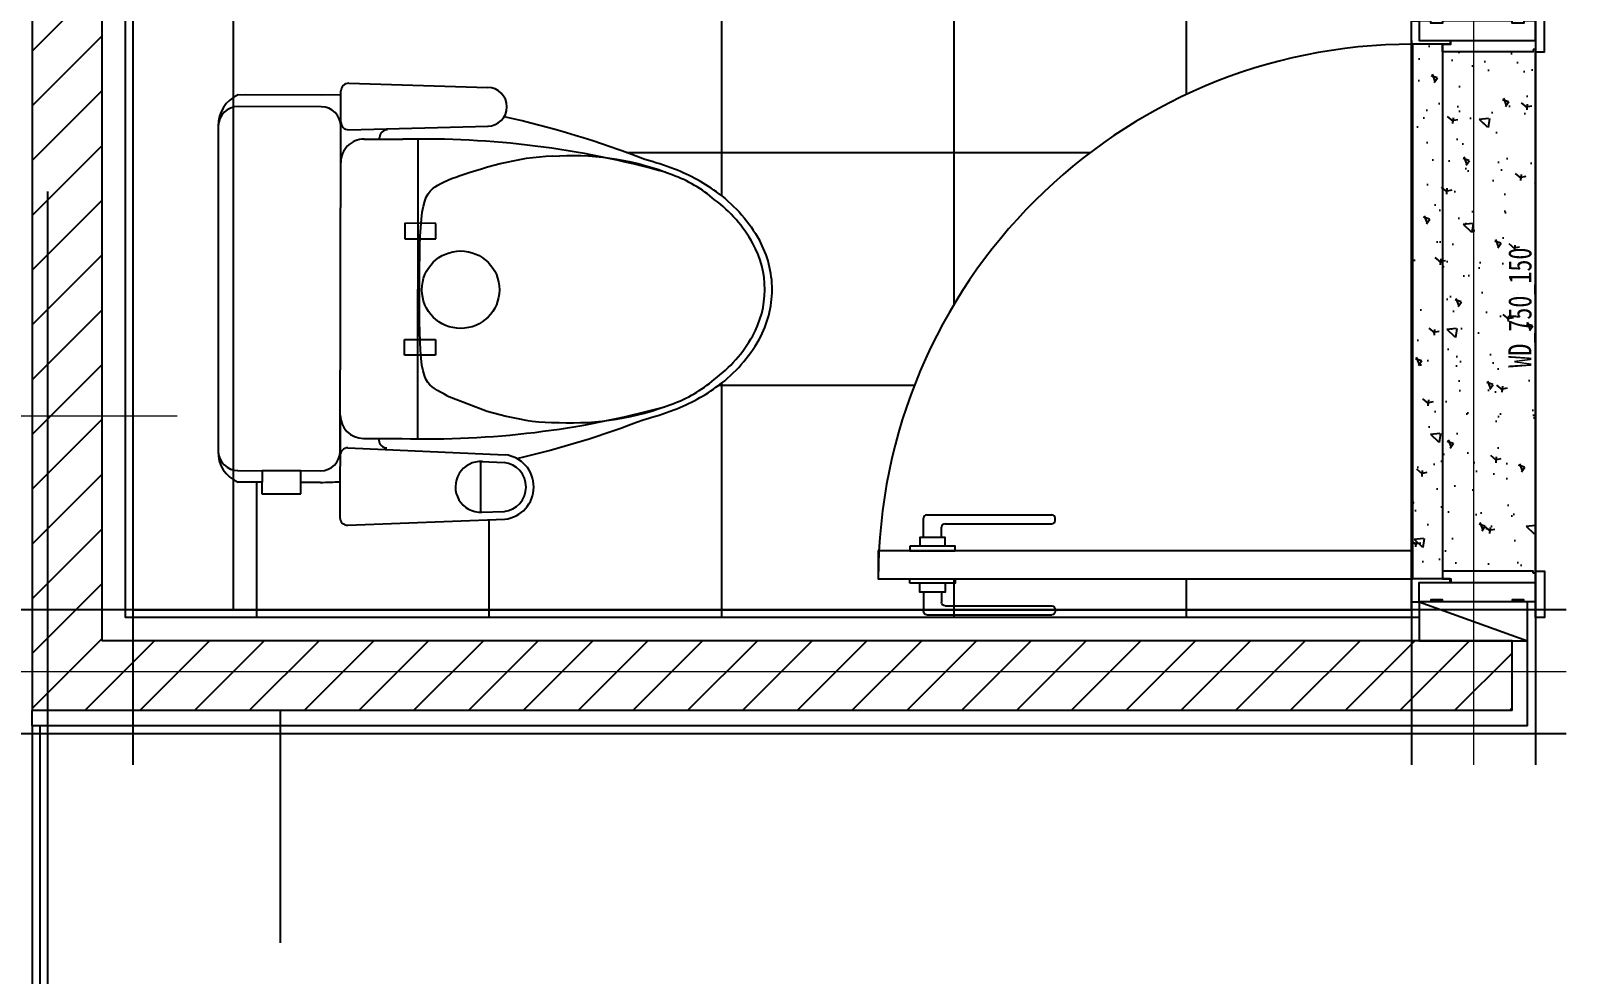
# Model space of a CAD drawing. Header units: millimetres. Extents: x 11101 to 63139, y 2659 to 57930.
# Drawn here: x 38107 to 40089, y 25724 to 26942 of the extents above; entities that cross this region are included whole.
import ezdxf
from ezdxf.enums import TextEntityAlignment as Align

# ---------------------------------------------------------------- set-up
doc = ezdxf.new("R2010")
doc.units = ezdxf.units.MM
doc.header["$LTSCALE"] = 100
doc.linetypes.add('U-59E(111D-114D)$0$CEN', pattern=[62, 60, -1, 0, -1])
doc.linetypes.add('U-59E(111D-114D)$0$HID', pattern=[2.3, 1.5, -0.8])
doc.layers.get('Defpoints').update_dxf_attribs({"color": 127})
doc.layers.add('U-59E(111D-114D)$0$CEN아파트', color=1, linetype='U-59E(111D-114D)$0$CEN', lineweight=5)
for name, color, linetype in [('U-59E(111D-114D)$0$DOOR', 4, 'Continuous'), ('U-59E(111D-114D)$0$DOOR_1', 1, 'Continuous'), ('U-59E(111D-114D)$0$DOOR_2', 5, 'Continuous'), ('U-59E(111D-114D)$0$FIN4', 6, 'Continuous'), ('U-59E(111D-114D)$0$FIN6', 5, 'Continuous'), ('U-59E(111D-114D)$0$FUR-R', 6, 'Continuous'), ('U-59E(111D-114D)$0$HAT-1', 9, 'Continuous'), ('U-59E(111D-114D)$0$INSHAT', 150, 'U-59E(111D-114D)$0$HID'), ('U-59E(111D-114D)$0$TILE', 8, 'Continuous'), ('U-59E(111D-114D)$0$WALL-2', 3, 'Continuous')]:
    doc.layers.add(name, color=color, linetype=linetype)
doc.layers.add('U-59E(111D-114D)$0$MC', color=144, linetype='Continuous', plot=False)
doc.layers.add('U-59E(111D-114D)$0$창호공차', color=39, linetype='Continuous', plot=False)
doc.styles.add('U-59E(111D-114D)$0$돋움체', font='', dxfattribs={"width": 0.8})
doc.styles.get('U-59E(111D-114D)$0$돋움체').set_extended_font_data('DotumChe')

# ---------------------------------------------------------------- blocks, each defined once
blk = doc.blocks.new('U-59E(111D-114D)$0$59A_부부욕실')
at = {"layer": 'Defpoints', "ltscale": 2}
blk.add_lwpolyline([(-327.7, 707.1), (-327.7, -192.9), (-827.7, -192.9), (-827.7, -1592.9), (822.3, -1592.9), (822.3, 707.1), (-327.7, 707.1)], dxfattribs=at)
at = {"layer": 'U-59E(111D-114D)$0$FUR-R'}
for p, q in [((-584.6, -928.6, 0), (-691.8, -928.3, 0)), ((-559.2, -928.6, 0), (-682.2, -928.3, 0)), ((-559.4, -1015.5, 0), (-559.2, -923.3, 0)), ((-549.1, -913.3, 0), (-370, -918.7, 0)), ((-584.6, -943.6, 0), (-691.8, -943.3, 0)), ((-717.7, -968.7, 0), (-717.7, -1388, 0)), ((-560.2, -1388.2, 0), (-559.3, -969, 0)), ((-549.3, -973.3, 0), (-369.3, -968.7, 0)), ((-529.3, -985.5, 0), (-479.3, -985.6, 0)), ((-509.3, -985.6, 0), (-509.3, -983.4, 0)), ((-460.1, -1372.3, 0), (-459.3, -985.4, 0)), ((-328.2, -1011.6, 0), (-319.8, -1010.2, 0)), ((-319.8, -1010.2, 0), (-311.4, -1009, 0)), ((-311.4, -1009, 0), (-303.1, -1008.1, 0)), ((-303.1, -1008.1, 0), (-294.8, -1007.5, 0)), ((-294.8, -1007.5, 0), (-286.6, -1007.2, 0)), ((-286.6, -1007.2, 0), (-277, -1007.3, 0)), ((-405.2, -1032.4, 0), (-399, -1030.3, 0)), ((-399, -1030.3, 0), (-392.4, -1028.1, 0)), ((-392.4, -1028.1, 0), (-385.3, -1025.9, 0)), ((-385.3, -1025.9, 0), (-377.8, -1023.7, 0)), ((-377.8, -1023.7, 0), (-369.9, -1021.4, 0)), ((-369.9, -1021.4, 0), (-361.9, -1019.2, 0)), ((-361.9, -1019.2, 0), (-353.6, -1017.1, 0)), ((-353.6, -1017.1, 0), (-345.1, -1015.1, 0)), ((-345.1, -1015.1, 0), (-336.7, -1013.3, 0)), ((-336.7, -1013.3, 0), (-328.2, -1011.6, 0)), ((-444, -1052.4, 0), (-441, -1049.5, 0)), ((-441, -1049.5, 0), (-437.7, -1047, 0)), ((-437.7, -1047, 0), (-434.1, -1044.7, 0)), ((-434.1, -1044.7, 0), (-430.2, -1042.6, 0)), ((-430.2, -1042.6, 0), (-425.9, -1040.5, 0)), ((-425.9, -1040.5, 0), (-421.3, -1038.4, 0)), ((-421.3, -1038.4, 0), (-416.4, -1036.4, 0)), ((-416.4, -1036.4, 0), (-411, -1034.4, 0)), ((-411, -1034.4, 0), (-405.2, -1032.4, 0)), ((-452.7, -1071.9, 0), (-451, -1065.5, 0)), ((-451, -1065.5, 0), (-449, -1060.3, 0)), ((-449, -1060.3, 0), (-446.6, -1055.9, 0)), ((-446.6, -1055.9, 0), (-444, -1052.4, 0)), ((-456.1, -1099.3, 0), (-455.3, -1088.8, 0)), ((-455.3, -1088.8, 0), (-454.2, -1079.7, 0)), ((-454.2, -1079.7, 0), (-452.7, -1071.9, 0)), ((-476.8, -1094.1, 0), (-476.9, -1114.1, 0)), ((-436.8, -1094.2, 0), (-476.8, -1094.1, 0)), ((-456.8, -1110.8, 0), (-456.1, -1099.3, 0)), ((-436.9, -1114.2, 0), (-436.8, -1094.2, 0)), ((-476.9, -1114.1, 0), (-436.9, -1114.2, 0)), ((-457.5, -1136.5, 0), (-457.2, -1123.3, 0)), ((-457.2, -1123.3, 0), (-456.8, -1110.8, 0)), ((-457.6, -1150.3, 0), (-457.5, -1136.5, 0)), ((-457.7, -1164.5, 0), (-457.6, -1150.3, 0)), ((-457.7, -1178.8, 0), (-457.7, -1164.5, 0)), ((-457.7, -1193.2, 0), (-457.7, -1178.8, 0)), ((-457.7, -1207.3, 0), (-457.7, -1193.2, 0)), ((-457.6, -1221.1, 0), (-457.7, -1207.3, 0)), ((-457.4, -1234.2, 0), (-457.6, -1221.1, 0)), ((-477.2, -1244.1, 0), (-437.2, -1244.2, 0)), ((-477.2, -1264.1, 0), (-477.2, -1244.1, 0)), ((-457.1, -1246.6, 0), (-457.4, -1234.2, 0)), ((-456.5, -1258.1, 0), (-457.1, -1246.6, 0)), ((-437.2, -1244.2, 0), (-437.2, -1264.2, 0)), ((-437.2, -1264.2, 0), (-477.2, -1264.1, 0)), ((-455.7, -1268.3, 0), (-456.5, -1258.1, 0)), ((-454.6, -1277.2, 0), (-455.7, -1268.3, 0)), ((-453.2, -1284.6, 0), (-454.6, -1277.2, 0)), ((-451.5, -1290.6, 0), (-453.2, -1284.6, 0)), ((-449.5, -1295.4, 0), (-451.5, -1290.6, 0)), ((-447.1, -1299.4, 0), (-449.5, -1295.4, 0)), ((-444.5, -1302.6, 0), (-447.1, -1299.4, 0)), ((-441.5, -1305.2, 0), (-444.5, -1302.6, 0)), ((-438.3, -1307.5, 0), (-441.5, -1305.2, 0)), ((-434.7, -1309.7, 0), (-438.3, -1307.5, 0)), ((-430.8, -1311.9, 0), (-434.7, -1309.7, 0)), ((-426.5, -1314.2, 0), (-430.8, -1311.9, 0)), ((-421.9, -1316.6, 0), (-426.5, -1314.2, 0)), ((-421.9, -1316.6, 0), (-370.6, -1336.6, 0)), ((-560.1, -1341.8, 0), (-560.4, -1473.9, 0)), ((-370.6, -1336.6, 0), (-362.5, -1338.8, 0)), ((-362.5, -1338.8, 0), (-354.3, -1341, 0)), ((-354.3, -1341, 0), (-345.8, -1343, 0)), ((-345.8, -1343, 0), (-337.4, -1344.9, 0)), ((-337.4, -1344.9, 0), (-328.9, -1346.6, 0)), ((-328.9, -1346.6, 0), (-320.5, -1348.1, 0)), ((-320.5, -1348.1, 0), (-312.2, -1349.3, 0)), ((-312.2, -1349.3, 0), (-303.9, -1350.2, 0)), ((-303.9, -1350.2, 0), (-295.6, -1350.8, 0)), ((-295.6, -1350.8, 0), (-287.3, -1351.2, 0)), ((-287.3, -1351.2, 0), (-277.8, -1351.2, 0)), ((-550.2, -1383.9, 0), (-347.4, -1392.8, 0)), ((-530.1, -1371.8, 0), (-480.1, -1371.9, 0)), ((-510.1, -1371.9, 0), (-510.1, -1374, 0)), ((-378.7, -1467.1, 0), (-378.5, -1401.5, 0)), ((-378.5, -1401.5, 0), (-347.8, -1402.8, 0)), ((-692.8, -1413.3, 0), (-585.6, -1413.6, 0)), ((-661, -1413.4, 0), (-661.1, -1443.4, 0)), ((-611, -1413.5, 0), (-661, -1413.4, 0)), ((-611.1, -1443.5, 0), (-611, -1413.5, 0)), ((-661.1, -1428.4, 0), (-691.8, -1428.3, 0)), ((-661.1, -1443.4, 0), (-611.1, -1443.5, 0)), ((-585.7, -1428.6, 0), (-611.1, -1428.5, 0)), ((-378.7, -1467.1, 0), (-348, -1465.9, 0)), ((-550.4, -1483.9, 0), (-347.6, -1475.9, 0))]:
    blk.add_line(p, q, dxfattribs=at)
at = {"layer": 'U-59E(111D-114D)$0$FUR-R', "ltscale": 70}
blk.add_lwpolyline([(-703.7, -192.9), (-827.7, -192.9), (-827.7, -1592.9), (-697.7, -1592.9), (-697.7, -198.9, 0.414214)], format="xyb", close=True, dxfattribs=at)
at = {"layer": 'U-59E(111D-114D)$0$FUR-R', "elevation": 0}
for points in [[(-71.3, -1056, -0.106171), (-19.2, -1115.7)], [(-71.8, -1303.4, 0.106171), (-19.5, -1243.9)]]:
    blk.add_lwpolyline(points, format="xyb", dxfattribs=at)
at = {"layer": 'U-59E(111D-114D)$0$FUR-R'}
blk.add_circle((-404.7, -1179.8, 0), 50, dxfattribs=at)
for centre, radius, start, end in [((-675.2, -967.4, 0), 42.4, 112.9098, 181.6769), ((-549.2, -923.3, 0), 10, 89.8753, 179.8753), ((-370, -943.7, 0), 25, 269.8753, 89.8753), ((-691.8, -969.2, 0), 25.8, 89.7111, 178.8981), ((-584.7, -969, 0), 25.4, 359.8753, 89.8753), ((-549.3, -963.3, 0), 10, 179.8753, 269.8753), ((-610, -2141.9, 0), 1213.8, 68.6037, 77.5627), ((-529.4, -1015.5, 0), 30, 89.8753, 179.8753), ((-499.3, -983.4, 0), 10, 89.8753, 179.8753), ((-453, -2143.4, 0), 1158.1, 74.3458, 91.299), ((-262, -1364.3, 0), 357.4, 68.5836, 92.4009), ((-266.5, -1388.4, 0), 389.5, 69.2729, 75.2239), ((-216.7, -1250.4, 0), 242.8, 53.2028, 68.7484), ((-190.5, -1194.7, 0), 173.4, 49.0896, 70.1269), ((-184.2, -1207, 0), 179.1, 28.9611, 53.2028), ((-134.6, -1179.5, 0), 122.4, 359.8753, 28.9611), ((-134.6, -1179.5, 0), 131.9, 359.8753, 28.9611), ((-134.6, -1179.5, 0), 122.4, 330.7895, 359.8753), ((-134.6, -1179.5, 0), 131.9, 330.7895, 359.8753), ((-184.1, -1151.8, 0), 179.1, 306.5478, 330.7895), ((-190.5, -1164.2, 0), 173.4, 289.6237, 310.6609), ((-216.4, -1108.3, 0), 242.8, 291.0021, 306.5478), ((-261.2, -994.2, 0), 357.4, 267.3497, 291.167), ((-530.1, -1341.8, 0), 30, 179.8753, 269.8753), ((-448.8, -214.3, 0), 1158.1, 268.4516, 285.4048), ((-604.7, -221.2, 0), 1207.7, 283.0518, 291.2027), ((-265.6, -970.1, 0), 389.5, 284.5267, 290.4777), ((-550.2, -1393.9, 0), 10, 89.8753, 179.8753), ((-500.1, -1374, 0), 10, 179.8753, 269.8753), ((-691.9, -1387.5, 0), 25.8, 181.036, 270.2781), ((-675.3, -1389.3, 0), 42.4, 178.2756, 247.0679), ((-585.6, -1388.2, 0), 25.4, 269.8753, 359.8753), ((-378.6, -1434.3, 0), 32.8, 86.6502, 272.2612), ((-352.1, -1434.4, 0), 31.8, 276.1382, 83.6124), ((-352.1, -1434.4, 0), 41.8, 276.1382, 83.5417), ((-612, -153, 0), 1275.8, 271.1848, 272.3261), ((-550.4, -1473.9, 0), 10, 179.8753, 269.8753)]:
    blk.add_arc(centre, radius, start, end, dxfattribs=at)
blk = doc.blocks.new('U-59E(111D-114D)$0$WD_손잡이')
at = {"layer": 'U-59E(111D-114D)$0$DOOR', "color": 8, "ltscale": 2}
for p, q in [((17.55, 17.35), (17.55, 42.1)), ((22.05, 46.6), (183.05, 46.6)), ((187.55, 39.4), (187.55, 42.1)), ((40.95, 17.35), (40.95, 30.4)), ((45.45, 34.9), (183.05, 34.9))]:
    blk.add_line(p, q, dxfattribs=at)
for points in [[(0, 5.85), (0, 0), (58.5, 0), (58.5, 5.85), (0, 5.85)], [(45.5, 5.85), (45.5, 17.35), (13, 17.35), (13, 5.85)]]:
    blk.add_lwpolyline(points, dxfattribs=at)
for centre, start, end in [((22.05, 42.1), 90, 180), ((183.05, 42.1), 0, 90), ((45.45, 30.4), 90, 180), ((183.05, 39.4), 270, 0)]:
    blk.add_arc(centre, 4.5, start, end, dxfattribs=at)
blk = doc.blocks.new('U-59E(111D-114D)$0$WD_750_150')
at = {"layer": 'U-59E(111D-114D)$0$DOOR_2', "ltscale": 2}
h = blk.add_hatch(dxfattribs=at)
h.set_pattern_fill('AR-CONC', color=256, scale=0.5, style=0)
h.set_pattern_definition([(50, (-783504.944, 224657.94), (91.0923345, -7.969543), [9.525, -104.775]), (355, (-783504.94, 224657.94), (-17.621413, 95.528321), [7.62, -83.82]), (100.451, (-783497.35, 224657.28), (73.471251, 87.558344), [8.095, -89.045]), (46.1842, (-783504.94, 224683.34), (135.53952, -21.021164), [14.2875, -157.1625]), (96.6356, (-783493.65, 224681.59), (118.702117, 123.712778), [12.1425, -133.5675]), (351.184, (-783504.94, 224683.34), (118.702303, 123.71256), [11.43, -125.73]), (21, (-783492.244, 224676.99), (75.80744, -51.132759), [9.525, -104.775]), (326, (-783492.24, 224676.99), (30.901014, 92.093983), [7.62, -83.82]), (71.4514, (-783485.93, 224672.73), (106.708245, 40.961429), [8.095, -89.045]), (37.5, (-783504.944, 224657.94), (1.5443016, 42.2775194), [0, -82.804, 0, -85.09, 0, -84.1375]), (7.5, (-783504.944, 224657.94), (33.4098313, 50.0902874), [0, -48.514, 0, -80.899, 0, -32.0675]), (327.5, (-783533.265, 224657.94), (67.7952976, -2.864372), [0, -31.75, 0, -99.06, 0, -131.445]), (317.5, (-783545.965, 224657.94), (74.0645907, 12.7132455), [0, -41.275, 0, -65.786, 0, -93.345])])
h.paths.add_polyline_path([(710, 120), (40, 120), (40, 3), (37, 3), (37, 0), (40, 0), (710, 0), (713, 0), (713, 3), (710, 3)])
h.paths.add_polyline_path([(720, 158), (30, 158), (30, 120), (47.67, 120), (720, 120)])
at = {"layer": 'U-59E(111D-114D)$0$DOOR', "ltscale": 2}
for points in [[(30, 158), (66, 158), (66, 848), (30, 848)], [(37, 3), (40, 3), (40, 120), (30, 120), (30, 109), (25, 109), (25, 0), (37, 0)], [(713, 3), (710, 3), (710, 120), (720, 120), (720, 109), (725, 109), (725, 0), (713, 0)], [(-20, 0), (40, 0), (40, -12), (-20, -12)], [(770, 0), (710, 0), (710, -12), (770, -12)]]:
    blk.add_lwpolyline(points, close=True, dxfattribs=at)
for points in [[(28, 160), (0, 160), (0, 150), (25, 150), (25, 110), (30, 110), (30, 158, 0.4142136)], [(722, 160), (750, 160), (750, 150), (725, 150), (725, 110), (720, 110), (720, 158, -0.4142136)]]:
    blk.add_lwpolyline(points, format="xyb", close=True, dxfattribs=at)
for points in [[(0, 150), (-50, 150), (-50, 10), (0, 10), (0, 150), (-50, 10)], [(25, 150), (25, 0), (0, 0), (0, 15), (3, 15), (3, 30), (0, 30), (0, 120), (3, 120), (3, 135), (0, 135), (0, 150), (25, 150), (25, 150)], [(725, 150), (725, 0), (750, 0), (750, 15), (747, 15), (747, 30), (750, 30), (750, 120), (747, 120), (747, 135), (750, 135), (750, 150), (725, 150), (725, 150)]]:
    blk.add_lwpolyline(points, dxfattribs=at)
at = {"layer": 'U-59E(111D-114D)$0$DOOR_1'}
blk.add_arc((30, 158), 690, 0, 90, dxfattribs=at)
at = {"layer": 'U-59E(111D-114D)$0$DOOR_2', "ltscale": 2}
for p, q in [((30, 158), (720, 158)), ((720, 120), (30, 120)), ((40, 0), (710, 0))]:
    blk.add_line(p, q, dxfattribs=at)
at = {"layer": 'U-59E(111D-114D)$0$창호공차', "ltscale": 2}
blk.add_line((760, 150), (760, 0), dxfattribs=at)
at = {"layer": 'U-59E(111D-114D)$0$DOOR', "ltscale": 2, "xscale": -1, "rotation": 90}
blk.add_blockref('U-59E(111D-114D)$0$WD_손잡이', (30, 807.25), dxfattribs=at)
at = {"layer": 'U-59E(111D-114D)$0$DOOR', "ltscale": 2, "rotation": 270}
blk.add_blockref('U-59E(111D-114D)$0$WD_손잡이', (66, 807.25), dxfattribs=at)
at = {"layer": 'U-59E(111D-114D)$0$창호공차', "ltscale": 2, "style": 'U-59E(111D-114D)$0$돋움체', "width": 0.8}
blk.add_text('WD_750_150', height=30, dxfattribs=at).set_placement((379.93, 19.98), align=Align.MIDDLE_CENTER)
blk = doc.blocks.new('U-59E(111D-114D)', base_point=(371275.6, 32189.5))
at = {"layer": 'U-59E(111D-114D)$0$HAT-1', "ltscale": 2}
h = blk.add_hatch(dxfattribs=at)
h.set_pattern_fill('_USER,N', color=256, scale=50, angle=45, style=0, pattern_type=0)
h.set_pattern_definition([(45, (1456.684, -56123.28), (-35.355339, 35.355339), [])])
h.paths.add_polyline_path([(375562.2, 35587), (377472.2, 35587), (377472.2, 35677), (375652.2, 35677), (375652.2, 37157), (376152.2, 37157), (376152.2, 38057), (377382.2, 38057), (377382.2, 36492), (377472.2, 36492), (377472.2, 38147), (376062.2, 38147), (376062.2, 37247), (375562.2, 37247)])
at = {"layer": 'U-59E(111D-114D)$0$CEN아파트', "ltscale": 2}
for p, q in [((377422.2, 38547), (377422.2, 35517)), ((375749.2, 35967), (373522.2, 35967)), ((377542.2, 35637), (373522.2, 35637))]:
    blk.add_line(p, q, dxfattribs=at)
at = {"layer": 'U-59E(111D-114D)$0$FIN4', "ltscale": 2}
for p, q in [((375682.2, 37127), (375682.2, 35707)), ((377352.2, 35707), (375682.2, 35707)), ((377492.2, 35567), (377492.2, 35677)), ((375562.2, 35567), (375562.2, 35587)), ((377492.2, 35567), (375562.2, 35567))]:
    blk.add_line(p, q, dxfattribs=at)
at = {"layer": 'U-59E(111D-114D)$0$FIN6', "ltscale": 2}
for p, q in [((375562.2, 35567), (375562.2, 34052)), ((375572.2, 35567), (375572.2, 34052))]:
    blk.add_line(p, q, dxfattribs=at)
at = {"layer": 'U-59E(111D-114D)$0$INSHAT', "ltscale": 2}
blk.add_line((375882.2, 35587), (375882.2, 32247), dxfattribs=at)
at = {"layer": 'U-59E(111D-114D)$0$MC', "ltscale": 2}
for p, q in [((375692.2, 38547), (375692.2, 35517)), ((377502.2, 38547), (377502.2, 35517)), ((377342.2, 36452), (377342.2, 35517)), ((375582.2, 36257), (375582.2, 31997)), ((377542.2, 35717), (373522.2, 35717)), ((377542.2, 35557), (373522.2, 35557))]:
    blk.add_line(p, q, dxfattribs=at)
at = {"layer": 'U-59E(111D-114D)$0$TILE', "ltscale": 2}
for p, q in [((376452.2, 36251.2), (376452.2, 37117)), ((376752.2, 36111.4), (376752.2, 37117)), ((377052.2, 36382.2), (377052.2, 37117)), ((376329.3, 36307), (376927.5, 36307)), ((376452.2, 35707), (376452.2, 36009.6)), ((376448.7, 36007), (376701.1, 36007)), ((375852.2, 35707), (375852.2, 35881.5)), ((376152.2, 35707), (376152.2, 35833.2)), ((376752.2, 35707), (376752.2, 35757)), ((377052.2, 35707), (377052.2, 35757))]:
    blk.add_line(p, q, dxfattribs=at)
at = {"layer": 'U-59E(111D-114D)$0$WALL-2', "ltscale": 2}
for p, q in [((375562.2, 37247), (375562.2, 35587)), ((375652.2, 37157), (375652.2, 35677)), ((377472.2, 35677), (375652.2, 35677)), ((377472.2, 35587), (377472.2, 35677)), ((377472.2, 35587), (375562.2, 35587))]:
    blk.add_line(p, q, dxfattribs=at)
at = {"layer": 'U-59E(111D-114D)$0$DOOR', "ltscale": 2, "rotation": 90.00000000000001}
blk.add_blockref('U-59E(111D-114D)$0$WD_750_150', (377502.2, 35727), dxfattribs=at)
at = {"layer": 'U-59E(111D-114D)$0$FUR-R', "ltscale": 2}
blk.add_blockref('U-59E(111D-114D)$0$59A_부부욕실', (376519.9, 37309.9), dxfattribs=at)

msp = doc.modelspace()

# ---------------------------------------------------------------- block references
at = {"ltscale": 2}
msp.add_blockref('U-59E(111D-114D)', (33822.7, 22666.9), dxfattribs=at)

doc.saveas('drawing.dxf')
